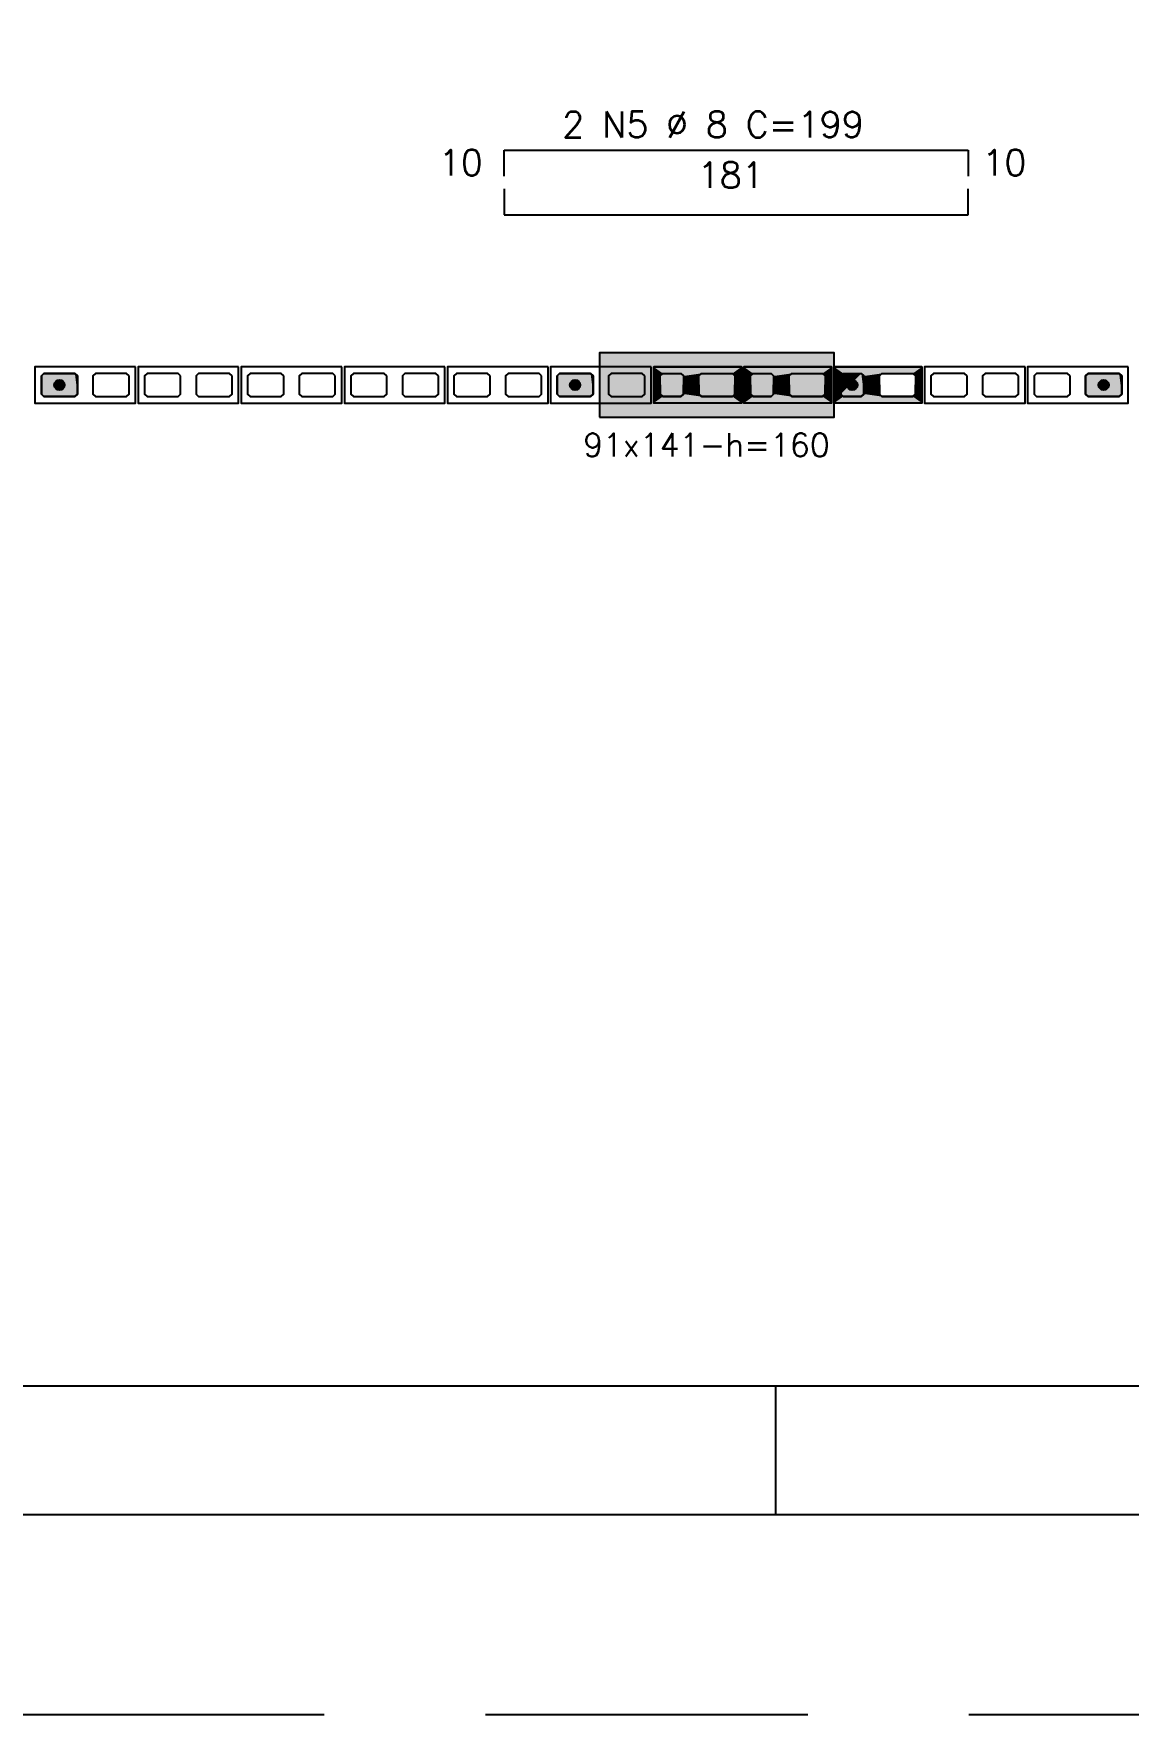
# Model space of a CAD drawing. Extents: x -1.9 to 86, y -1.5 to 61.
# Drawn here: x 28.3 to 36.79, y -1.55 to 11.49 of the extents above; entities that cross this region are included whole.
import ezdxf

# ---------------------------------------------------------------- set-up
doc = ezdxf.new("R2010")
doc.units = 0
doc.header["$MEASUREMENT"] = 0
doc.linetypes.add('HIDDEN', pattern=[0.375, 0.25, -0.125])
doc.layers.get('0').update_dxf_attribs({"linetype": 'CONTINUOUS'})
doc.layers.get('Defpoints').update_dxf_attribs({"linetype": 'CONTINUOUS'})
for name, color, linetype in [('ARQ_FOLHA', 7, 'CONTINUOUS'), ('PENA_01', 1, 'CONTINUOUS'), ('PENA_02', 2, 'CONTINUOUS'), ('PENA_03', 3, 'CONTINUOUS'), ('PENA_05', 5, 'CONTINUOUS'), ('PENA_11', 252, 'CONTINUOUS'), ('PENA_21', 100, 'CONTINUOUS'), ('PENA_23', 50, 'CONTINUOUS')]:
    doc.layers.add(name, color=color, linetype=linetype)
doc.styles.get("Standard").update_dxf_attribs({"font": 'ROMANS.SHX'})

# ---------------------------------------------------------------- blocks, each defined once
blk = doc.blocks.new('FOLHA A1 - 841 X 594')
at = {"layer": 'ARQ_FOLHA', "color": 1}
blk.add_line((-500.5, 10), (-500.5, 0), dxfattribs=at)
for points in [[(-841, 0), (0, 0), (0, 594), (-841, 594)], [(-816, 10), (-10, 10), (-10, 584), (-816, 584)]]:
    blk.add_lwpolyline(points, close=True, dxfattribs=at)
at = {"layer": 'Defpoints', "color": 8, "linetype": 'HIDDEN', "ltscale": 100}
blk.add_lwpolyline([(-860.5, 609.5), (-860.5, -15.5), (19.5, -15.5), (19.5, 609.5)], close=True, dxfattribs=at)
blk = doc.blocks.new('*U24')
blk.add_blockref('FOLHA A1 - 841 X 594', (0, 0))

msp = doc.modelspace()

# ---------------------------------------------------------------- linework, layer by layer
at = {"layer": 'PENA_01', "linetype": 'Continuous'}
for points in [[(28.635405, 8.833966), (28.615405, 8.853966), (28.375405, 8.853966), (28.355405, 8.833966), (28.355405, 8.693966), (28.375405, 8.673966), (28.615405, 8.673966), (28.635405, 8.693966), (28.635405, 8.833966)], [(29.035405, 8.833966), (29.015405, 8.853966), (28.775405, 8.853966), (28.755405, 8.833966), (28.755405, 8.693966), (28.775405, 8.673966), (29.015405, 8.673966), (29.035405, 8.693966), (29.035405, 8.833966)], [(29.435405, 8.833966), (29.415405, 8.853966), (29.175405, 8.853966), (29.155405, 8.833966), (29.155405, 8.693966), (29.175405, 8.673966), (29.415405, 8.673966), (29.435405, 8.693966), (29.435405, 8.833966)], [(29.835405, 8.833966), (29.815405, 8.853966), (29.575405, 8.853966), (29.555405, 8.833966), (29.555405, 8.693966), (29.575405, 8.673966), (29.815405, 8.673966), (29.835405, 8.693966), (29.835405, 8.833966)], [(30.235405, 8.833966), (30.215405, 8.853966), (29.975405, 8.853966), (29.955405, 8.833966), (29.955405, 8.693966), (29.975405, 8.673966), (30.215405, 8.673966), (30.235405, 8.693966), (30.235405, 8.833966)], [(30.635405, 8.833966), (30.615405, 8.853966), (30.375405, 8.853966), (30.355405, 8.833966), (30.355405, 8.693966), (30.375405, 8.673966), (30.615405, 8.673966), (30.635405, 8.693966), (30.635405, 8.833966)], [(31.035405, 8.833966), (31.015405, 8.853966), (30.775405, 8.853966), (30.755405, 8.833966), (30.755405, 8.693966), (30.775405, 8.673966), (31.015405, 8.673966), (31.035405, 8.693966), (31.035405, 8.833966)], [(31.435405, 8.833966), (31.415405, 8.853966), (31.175405, 8.853966), (31.155405, 8.833966), (31.155405, 8.693966), (31.175405, 8.673966), (31.415405, 8.673966), (31.435405, 8.693966), (31.435405, 8.833966)], [(31.835405, 8.833966), (31.815405, 8.853966), (31.575405, 8.853966), (31.555405, 8.833966), (31.555405, 8.693966), (31.575405, 8.673966), (31.815405, 8.673966), (31.835405, 8.693966), (31.835405, 8.833966)], [(32.235405, 8.833966), (32.215405, 8.853966), (31.975405, 8.853966), (31.955405, 8.833966), (31.955405, 8.693966), (31.975405, 8.673966), (32.215405, 8.673966), (32.235405, 8.693966), (32.235405, 8.833966)], [(32.635405, 8.833966), (32.615405, 8.853966), (32.375405, 8.853966), (32.355405, 8.833966), (32.355405, 8.693966), (32.375405, 8.673966), (32.615405, 8.673966), (32.635405, 8.693966), (32.635405, 8.833966)], [(33.035405, 8.833966), (33.015405, 8.853966), (32.775405, 8.853966), (32.755405, 8.833966), (32.755405, 8.693966), (32.775405, 8.673966), (33.015405, 8.673966), (33.035405, 8.693966), (33.035405, 8.833966)], [(33.175405, 8.853966), (33.315405, 8.853966), (33.335405, 8.833966), (33.335405, 8.693966), (33.315405, 8.673966), (33.175405, 8.673966), (33.155405, 8.693966), (33.155405, 8.833966), (33.175405, 8.853966)], [(33.475405, 8.853966), (33.715405, 8.853966), (33.735405, 8.833966), (33.735405, 8.693966), (33.715405, 8.673966), (33.475405, 8.673966), (33.455405, 8.693966), (33.455405, 8.833966), (33.475405, 8.853966)], [(33.875405, 8.853966), (34.015405, 8.853966), (34.035405, 8.833966), (34.035405, 8.693966), (34.015405, 8.673966), (33.875405, 8.673966), (33.855405, 8.693966), (33.855405, 8.833966), (33.875405, 8.853966)], [(34.175405, 8.853966), (34.415405, 8.853966), (34.435405, 8.833966), (34.435405, 8.693966), (34.415405, 8.673966), (34.175405, 8.673966), (34.155405, 8.693966), (34.155405, 8.833966), (34.175405, 8.853966)], [(34.575405, 8.853966), (34.715405, 8.853966), (34.735405, 8.833966), (34.735405, 8.693966), (34.715405, 8.673966), (34.575405, 8.673966), (34.555405, 8.693966), (34.555405, 8.833966), (34.575405, 8.853966)], [(34.875405, 8.853966), (35.115405, 8.853966), (35.135405, 8.833966), (35.135405, 8.693966), (35.115405, 8.673966), (34.875405, 8.673966), (34.855405, 8.693966), (34.855405, 8.833966), (34.875405, 8.853966)], [(35.535405, 8.833966), (35.515405, 8.853966), (35.275405, 8.853966), (35.255405, 8.833966), (35.255405, 8.693966), (35.275405, 8.673966), (35.515405, 8.673966), (35.535405, 8.693966), (35.535405, 8.833966)], [(35.935405, 8.833966), (35.915405, 8.853966), (35.675405, 8.853966), (35.655405, 8.833966), (35.655405, 8.693966), (35.675405, 8.673966), (35.915405, 8.673966), (35.935405, 8.693966), (35.935405, 8.833966)], [(36.335405, 8.833966), (36.315405, 8.853966), (36.075405, 8.853966), (36.055405, 8.833966), (36.055405, 8.693966), (36.075405, 8.673966), (36.315405, 8.673966), (36.335405, 8.693966), (36.335405, 8.833966)], [(36.735405, 8.833966), (36.715405, 8.853966), (36.475405, 8.853966), (36.455405, 8.833966), (36.455405, 8.693966), (36.475405, 8.673966), (36.715405, 8.673966), (36.735405, 8.693966), (36.735405, 8.833966)]]:
    msp.add_lwpolyline(points, dxfattribs=at)
at = {"layer": 'PENA_02', "linetype": 'Continuous'}
for points in [[(29.085405, 8.903966), (28.305405, 8.903966), (28.305405, 8.623966), (29.085405, 8.623966), (29.085405, 8.903966)], [(29.885405, 8.903966), (29.105405, 8.903966), (29.105405, 8.623966), (29.885405, 8.623966), (29.885405, 8.903966)], [(30.685405, 8.903966), (29.905405, 8.903966), (29.905405, 8.623966), (30.685405, 8.623966), (30.685405, 8.903966)], [(31.485405, 8.903966), (30.705405, 8.903966), (30.705405, 8.623966), (31.485405, 8.623966), (31.485405, 8.903966)], [(32.285405, 8.903966), (31.505405, 8.903966), (31.505405, 8.623966), (32.285405, 8.623966), (32.285405, 8.903966)], [(33.085405, 8.903966), (32.305405, 8.903966), (32.305405, 8.623966), (33.085405, 8.623966), (33.085405, 8.903966)], [(33.105405, 8.903966), (33.785405, 8.903966), (33.785405, 8.623966), (33.105405, 8.623966), (33.105405, 8.903966)], [(33.805405, 8.903966), (34.485405, 8.903966), (34.485405, 8.623966), (33.805405, 8.623966), (33.805405, 8.903966)], [(34.505405, 8.903966), (35.185405, 8.903966), (35.185405, 8.623966), (34.505405, 8.623966), (34.505405, 8.903966)], [(35.985405, 8.903966), (35.205405, 8.903966), (35.205405, 8.623966), (35.985405, 8.623966), (35.985405, 8.903966)], [(36.785405, 8.903966), (36.005405, 8.903966), (36.005405, 8.623966), (36.785405, 8.623966), (36.785405, 8.903966)]]:
    msp.add_lwpolyline(points, dxfattribs=at)
at = {"layer": 'PENA_03', "linetype": 'Continuous'}
for points in [[(28.635405, 8.693966), (28.615405, 8.673966), (28.375405, 8.673966), (28.355405, 8.693966), (28.355405, 8.833966), (28.375405, 8.853966), (28.615405, 8.853966), (28.635405, 8.833966), (28.635405, 8.693966)], [(32.635405, 8.693966), (32.615405, 8.673966), (32.375405, 8.673966), (32.355405, 8.693966), (32.355405, 8.833966), (32.375405, 8.853966), (32.615405, 8.853966), (32.635405, 8.833966), (32.635405, 8.693966)], [(34.715405, 8.853966), (34.735405, 8.833966), (34.735405, 8.693966), (34.715405, 8.673966), (34.575405, 8.673966), (34.555405, 8.693966), (34.555405, 8.833966), (34.575405, 8.853966), (34.715405, 8.853966)], [(36.735405, 8.693966), (36.715405, 8.673966), (36.475405, 8.673966), (36.455405, 8.693966), (36.455405, 8.833966), (36.475405, 8.853966), (36.715405, 8.853966), (36.735405, 8.833966), (36.735405, 8.693966)]]:
    msp.add_lwpolyline(points, dxfattribs=at)
for centre in [(28.495405, 8.763966), (32.495405, 8.763966), (34.645405, 8.763966), (36.595405, 8.763966)]:
    msp.add_circle(centre, 0.04, dxfattribs=at)
for points in [[(28.535405, 8.763966), (28.475405, 8.798607), (28.457817, 8.777647)], [(28.535405, 8.763966), (28.457817, 8.777647), (28.457817, 8.750285)], [(28.535405, 8.763966), (28.457817, 8.750285), (28.475405, 8.729325)], [(28.535405, 8.763966), (28.502351, 8.803359), (28.475405, 8.798607)], [(28.535405, 8.763966), (28.475405, 8.729325), (28.502351, 8.724574)], [(28.535405, 8.763966), (28.526046, 8.789678), (28.502351, 8.803359)], [(28.535405, 8.763966), (28.502351, 8.724574), (28.526046, 8.738255)], [(28.535405, 8.763966), (28.526046, 8.738255), (28.535405, 8.763966)], [(32.535405, 8.763966), (32.475405, 8.798607), (32.457817, 8.777647)], [(32.535405, 8.763966), (32.457817, 8.777647), (32.457817, 8.750285)], [(32.535405, 8.763966), (32.457817, 8.750285), (32.475405, 8.729325)], [(32.535405, 8.763966), (32.502351, 8.803359), (32.475405, 8.798607)], [(32.535405, 8.763966), (32.475405, 8.729325), (32.502351, 8.724574)], [(32.535405, 8.763966), (32.526046, 8.789678), (32.502351, 8.803359)], [(32.535405, 8.763966), (32.502351, 8.724574), (32.526046, 8.738255)], [(32.535405, 8.763966), (32.526046, 8.738255), (32.535405, 8.763966)], [(34.685405, 8.763966), (34.625405, 8.798607), (34.607817, 8.777647)], [(34.685405, 8.763966), (34.607817, 8.777647), (34.607817, 8.750285)], [(34.685405, 8.763966), (34.607817, 8.750285), (34.625405, 8.729325)], [(34.685405, 8.763966), (34.652351, 8.803359), (34.625405, 8.798607)], [(34.685405, 8.763966), (34.625405, 8.729325), (34.652351, 8.724574)], [(34.685405, 8.763966), (34.676046, 8.789678), (34.652351, 8.803359)], [(34.685405, 8.763966), (34.652351, 8.724574), (34.676046, 8.738255)], [(34.685405, 8.763966), (34.676046, 8.738255), (34.685405, 8.763966)], [(36.635405, 8.763966), (36.575405, 8.798607), (36.557817, 8.777647)], [(36.635405, 8.763966), (36.557817, 8.777647), (36.557817, 8.750285)], [(36.635405, 8.763966), (36.557817, 8.750285), (36.575405, 8.729325)], [(36.635405, 8.763966), (36.602351, 8.803359), (36.575405, 8.798607)], [(36.635405, 8.763966), (36.575405, 8.729325), (36.602351, 8.724574)], [(36.635405, 8.763966), (36.626046, 8.789678), (36.602351, 8.803359)], [(36.635405, 8.763966), (36.602351, 8.724574), (36.626046, 8.738255)], [(36.635405, 8.763966), (36.626046, 8.738255), (36.635405, 8.763966)]]:
    msp.add_solid(points, dxfattribs=at)
at = {"layer": 'PENA_05', "linetype": 'Continuous'}
for p, q in [((31.945405, 10.385168), (31.945405, 10.585168)), ((31.945405, 10.585168), (35.545405, 10.585168)), ((35.545405, 10.585168), (35.545405, 10.385168)), ((31.945405, 10.285168), (31.945405, 10.085168)), ((35.545405, 10.085168), (35.545405, 10.285168)), ((31.945405, 10.085168), (35.545405, 10.085168))]:
    msp.add_line(p, q, dxfattribs=at)
at = {"layer": 'PENA_11', "linetype": 'Continuous'}
for points in [[(28.635405, 8.693966), (28.355405, 8.833966), (28.375405, 8.853966)], [(28.635405, 8.693966), (28.355405, 8.693966), (28.355405, 8.833966)], [(28.635405, 8.693966), (28.375405, 8.853966), (28.615405, 8.853966)], [(28.635405, 8.693966), (28.615405, 8.853966), (28.635405, 8.833966)], [(28.635405, 8.693966), (28.635405, 8.833966), (28.635405, 8.693966)], [(32.635405, 8.693966), (32.355405, 8.833966), (32.375405, 8.853966)], [(32.635405, 8.693966), (32.355405, 8.693966), (32.355405, 8.833966)], [(32.635405, 8.693966), (32.375405, 8.853966), (32.615405, 8.853966)], [(32.635405, 8.693966), (32.615405, 8.853966), (32.635405, 8.833966)], [(32.635405, 8.693966), (32.635405, 8.833966), (32.635405, 8.693966)], [(34.715405, 8.853966), (34.575405, 8.673966), (34.555405, 8.693966)], [(34.715405, 8.853966), (34.555405, 8.693966), (34.555405, 8.833966)], [(34.715405, 8.853966), (34.555405, 8.833966), (34.575405, 8.853966)], [(34.715405, 8.853966), (34.715405, 8.673966), (34.575405, 8.673966)], [(34.715405, 8.853966), (34.575405, 8.853966), (34.715405, 8.853966)], [(34.715405, 8.853966), (34.735405, 8.833966), (34.735405, 8.693966)], [(34.715405, 8.853966), (34.735405, 8.693966), (34.715405, 8.673966)], [(36.735405, 8.693966), (36.455405, 8.833966), (36.475405, 8.853966)], [(36.735405, 8.693966), (36.455405, 8.693966), (36.455405, 8.833966)], [(36.735405, 8.693966), (36.475405, 8.853966), (36.715405, 8.853966)], [(36.735405, 8.693966), (36.715405, 8.853966), (36.735405, 8.833966)], [(36.735405, 8.693966), (36.735405, 8.833966), (36.735405, 8.693966)], [(28.635405, 8.693966), (28.375405, 8.673966), (28.355405, 8.693966)], [(28.635405, 8.693966), (28.615405, 8.673966), (28.375405, 8.673966)], [(32.635405, 8.693966), (32.375405, 8.673966), (32.355405, 8.693966)], [(32.635405, 8.693966), (32.615405, 8.673966), (32.375405, 8.673966)], [(36.735405, 8.693966), (36.475405, 8.673966), (36.455405, 8.693966)], [(36.735405, 8.693966), (36.715405, 8.673966), (36.475405, 8.673966)]]:
    msp.add_solid(points, dxfattribs=at)
at = {"layer": 'PENA_21', "linetype": 'Continuous'}
for points in [[(33.105405, 8.763966), (33.155405, 8.763966), (33.155405, 8.833966), (33.175405, 8.853966), (33.315405, 8.853966), (33.335405, 8.833966), (33.335405, 8.763966), (33.455405, 8.763966), (33.455405, 8.833966), (33.475405, 8.853966), (33.715405, 8.853966), (33.735405, 8.833966), (33.735405, 8.763966), (33.785405, 8.763966), (33.785405, 8.903966), (33.105405, 8.903966), (33.105405, 8.763966)], [(33.805405, 8.763966), (33.855405, 8.763966), (33.855405, 8.833966), (33.875405, 8.853966), (34.015405, 8.853966), (34.035405, 8.833966), (34.035405, 8.763966), (34.155405, 8.763966), (34.155405, 8.833966), (34.175405, 8.853966), (34.415405, 8.853966), (34.435405, 8.833966), (34.435405, 8.763966), (34.485405, 8.763966), (34.485405, 8.903966), (33.805405, 8.903966), (33.805405, 8.763966)], [(34.505405, 8.763966), (34.555405, 8.763966), (34.555405, 8.833966), (34.575405, 8.853966), (34.715405, 8.853966), (34.735405, 8.833966), (34.735405, 8.763966), (34.855405, 8.763966), (34.855405, 8.833966), (34.875405, 8.853966), (35.115405, 8.853966), (35.135405, 8.833966), (35.135405, 8.763966), (35.185405, 8.763966), (35.185405, 8.903966), (34.505405, 8.903966), (34.505405, 8.763966)], [(33.105405, 8.763966), (33.155405, 8.763966), (33.155405, 8.693966), (33.175405, 8.673966), (33.315405, 8.673966), (33.335405, 8.693966), (33.335405, 8.763966), (33.455405, 8.763966), (33.455405, 8.693966), (33.475405, 8.673966), (33.715405, 8.673966), (33.735405, 8.693966), (33.735405, 8.763966), (33.785405, 8.763966), (33.785405, 8.623966), (33.105405, 8.623966), (33.105405, 8.763966)], [(33.805405, 8.763966), (33.855405, 8.763966), (33.855405, 8.693966), (33.875405, 8.673966), (34.015405, 8.673966), (34.035405, 8.693966), (34.035405, 8.763966), (34.155405, 8.763966), (34.155405, 8.693966), (34.175405, 8.673966), (34.415405, 8.673966), (34.435405, 8.693966), (34.435405, 8.763966), (34.485405, 8.763966), (34.485405, 8.623966), (33.805405, 8.623966), (33.805405, 8.763966)], [(34.505405, 8.763966), (34.555405, 8.763966), (34.555405, 8.693966), (34.575405, 8.673966), (34.715405, 8.673966), (34.735405, 8.693966), (34.735405, 8.763966), (34.855405, 8.763966), (34.855405, 8.693966), (34.875405, 8.673966), (35.115405, 8.673966), (35.135405, 8.693966), (35.135405, 8.763966), (35.185405, 8.763966), (35.185405, 8.623966), (34.505405, 8.623966), (34.505405, 8.763966)]]:
    msp.add_lwpolyline(points, dxfattribs=at)
for points in [[(33.785405, 8.903966), (33.105405, 8.903966), (33.175405, 8.853966)], [(33.105405, 8.903966), (33.105405, 8.763966), (33.155405, 8.763966)], [(33.105405, 8.903966), (33.155405, 8.763966), (33.155405, 8.833966)], [(33.105405, 8.903966), (33.155405, 8.833966), (33.175405, 8.853966)], [(33.785405, 8.903966), (33.175405, 8.853966), (33.315405, 8.853966)], [(33.785405, 8.903966), (33.315405, 8.853966), (33.335405, 8.833966)], [(33.785405, 8.903966), (33.335405, 8.833966), (33.475405, 8.853966)], [(33.785405, 8.903966), (33.475405, 8.853966), (33.715405, 8.853966)], [(33.785405, 8.903966), (33.715405, 8.853966), (33.735405, 8.833966)], [(33.785405, 8.903966), (33.735405, 8.833966), (33.785405, 8.763966)], [(34.485405, 8.903966), (33.805405, 8.903966), (33.875405, 8.853966)], [(33.805405, 8.903966), (33.805405, 8.763966), (33.855405, 8.763966)], [(33.805405, 8.903966), (33.855405, 8.763966), (33.855405, 8.833966)], [(33.805405, 8.903966), (33.855405, 8.833966), (33.875405, 8.853966)], [(34.485405, 8.903966), (33.875405, 8.853966), (34.015405, 8.853966)], [(34.485405, 8.903966), (34.015405, 8.853966), (34.035405, 8.833966)], [(34.485405, 8.903966), (34.035405, 8.833966), (34.175405, 8.853966)], [(34.485405, 8.903966), (34.175405, 8.853966), (34.415405, 8.853966)], [(34.485405, 8.903966), (34.415405, 8.853966), (34.435405, 8.833966)], [(34.485405, 8.903966), (34.435405, 8.833966), (34.485405, 8.763966)], [(35.185405, 8.903966), (34.505405, 8.903966), (34.575405, 8.853966)], [(34.505405, 8.903966), (34.505405, 8.763966), (34.555405, 8.763966)], [(34.505405, 8.903966), (34.555405, 8.763966), (34.555405, 8.833966)], [(34.505405, 8.903966), (34.555405, 8.833966), (34.575405, 8.853966)], [(35.185405, 8.903966), (34.575405, 8.853966), (34.715405, 8.853966)], [(35.185405, 8.903966), (34.715405, 8.853966), (34.735405, 8.833966)], [(35.185405, 8.903966), (34.735405, 8.833966), (34.875405, 8.853966)], [(35.185405, 8.903966), (34.875405, 8.853966), (35.115405, 8.853966)], [(35.185405, 8.903966), (35.115405, 8.853966), (35.135405, 8.833966)], [(35.185405, 8.903966), (35.135405, 8.833966), (35.185405, 8.763966)], [(33.105405, 8.623966), (33.105405, 8.763966), (33.155405, 8.763966)], [(33.105405, 8.623966), (33.155405, 8.763966), (33.155405, 8.693966)], [(33.335405, 8.833966), (33.455405, 8.833966), (33.475405, 8.853966)], [(33.335405, 8.833966), (33.335405, 8.763966), (33.455405, 8.763966)], [(33.335405, 8.833966), (33.455405, 8.763966), (33.455405, 8.833966)], [(33.335405, 8.693966), (33.335405, 8.763966), (33.455405, 8.763966)], [(33.335405, 8.693966), (33.455405, 8.763966), (33.455405, 8.693966)], [(33.785405, 8.763966), (33.735405, 8.833966), (33.735405, 8.763966)], [(33.785405, 8.623966), (33.735405, 8.693966), (33.785405, 8.763966)], [(33.785405, 8.763966), (33.735405, 8.693966), (33.735405, 8.763966)], [(33.805405, 8.623966), (33.805405, 8.763966), (33.855405, 8.763966)], [(33.805405, 8.623966), (33.855405, 8.763966), (33.855405, 8.693966)], [(34.035405, 8.833966), (34.155405, 8.833966), (34.175405, 8.853966)], [(34.035405, 8.833966), (34.035405, 8.763966), (34.155405, 8.763966)], [(34.035405, 8.833966), (34.155405, 8.763966), (34.155405, 8.833966)], [(34.035405, 8.693966), (34.035405, 8.763966), (34.155405, 8.763966)], [(34.035405, 8.693966), (34.155405, 8.763966), (34.155405, 8.693966)], [(34.485405, 8.763966), (34.435405, 8.833966), (34.435405, 8.763966)], [(34.485405, 8.623966), (34.435405, 8.693966), (34.485405, 8.763966)], [(34.485405, 8.763966), (34.435405, 8.693966), (34.435405, 8.763966)], [(34.505405, 8.623966), (34.505405, 8.763966), (34.555405, 8.763966)], [(34.505405, 8.623966), (34.555405, 8.763966), (34.555405, 8.693966)], [(34.735405, 8.833966), (34.855405, 8.833966), (34.875405, 8.853966)], [(34.735405, 8.833966), (34.735405, 8.763966), (34.855405, 8.763966)], [(34.735405, 8.833966), (34.855405, 8.763966), (34.855405, 8.833966)], [(34.735405, 8.693966), (34.735405, 8.763966), (34.855405, 8.763966)], [(34.735405, 8.693966), (34.855405, 8.763966), (34.855405, 8.693966)], [(35.185405, 8.763966), (35.135405, 8.833966), (35.135405, 8.763966)], [(35.185405, 8.623966), (35.135405, 8.693966), (35.185405, 8.763966)], [(35.185405, 8.763966), (35.135405, 8.693966), (35.135405, 8.763966)], [(33.105405, 8.623966), (33.155405, 8.693966), (33.175405, 8.673966)], [(33.785405, 8.623966), (33.105405, 8.623966), (33.175405, 8.673966)], [(33.785405, 8.623966), (33.175405, 8.673966), (33.315405, 8.673966)], [(33.785405, 8.623966), (33.315405, 8.673966), (33.335405, 8.693966)], [(33.785405, 8.623966), (33.335405, 8.693966), (33.475405, 8.673966)], [(33.335405, 8.693966), (33.455405, 8.693966), (33.475405, 8.673966)], [(33.785405, 8.623966), (33.475405, 8.673966), (33.715405, 8.673966)], [(33.785405, 8.623966), (33.715405, 8.673966), (33.735405, 8.693966)], [(33.805405, 8.623966), (33.855405, 8.693966), (33.875405, 8.673966)], [(34.485405, 8.623966), (33.805405, 8.623966), (33.875405, 8.673966)], [(34.485405, 8.623966), (33.875405, 8.673966), (34.015405, 8.673966)], [(34.485405, 8.623966), (34.015405, 8.673966), (34.035405, 8.693966)], [(34.485405, 8.623966), (34.035405, 8.693966), (34.175405, 8.673966)], [(34.035405, 8.693966), (34.155405, 8.693966), (34.175405, 8.673966)], [(34.485405, 8.623966), (34.175405, 8.673966), (34.415405, 8.673966)], [(34.485405, 8.623966), (34.415405, 8.673966), (34.435405, 8.693966)], [(34.505405, 8.623966), (34.555405, 8.693966), (34.575405, 8.673966)], [(35.185405, 8.623966), (34.505405, 8.623966), (34.575405, 8.673966)], [(35.185405, 8.623966), (34.575405, 8.673966), (34.715405, 8.673966)], [(35.185405, 8.623966), (34.715405, 8.673966), (34.735405, 8.693966)], [(35.185405, 8.623966), (34.735405, 8.693966), (34.875405, 8.673966)], [(34.735405, 8.693966), (34.855405, 8.693966), (34.875405, 8.673966)], [(35.185405, 8.623966), (34.875405, 8.673966), (35.115405, 8.673966)], [(35.185405, 8.623966), (35.115405, 8.673966), (35.135405, 8.693966)]]:
    msp.add_solid(points, dxfattribs=at)
at = {"layer": 'PENA_23', "linetype": 'Continuous'}
msp.add_lwpolyline([(32.685405, 8.513966), (34.505405, 8.513966), (34.505405, 9.013966), (32.685405, 9.013966), (32.685405, 8.513966)], dxfattribs=at)
for points in [[(32.685405, 8.513966), (34.505405, 8.513966), (34.505405, 9.013966)], [(32.685405, 8.513966), (34.505405, 9.013966), (32.685405, 9.013966)], [(32.685405, 8.513966), (32.685405, 9.013966), (32.685405, 8.513966)]]:
    msp.add_solid(points, dxfattribs=at)

# ---------------------------------------------------------------- block references
at = {"xscale": 0.09999999999999938, "yscale": 0.09999999999999938, "zscale": 0.09999999999999938}
msp.add_blockref('*U24', (84.1, 0.000002), dxfattribs=at)

# ---------------------------------------------------------------- texts
at = {"layer": 'PENA_03', "linetype": 'Continuous'}
for s, height, p in [('2 N5 %%c 8 C=199', 0.2, (32.395405, 10.685168)), ('10', 0.2, (31.437405, 10.389168)), ('10', 0.2, (35.653405, 10.389168)), ('181', 0.2, (33.445405, 10.293168)), ('91x141-h=160', 0.18, (32.55768, 8.208986))]:
    msp.add_text(s, height=height, dxfattribs=at).set_placement(p)

doc.saveas('drawing.dxf')
